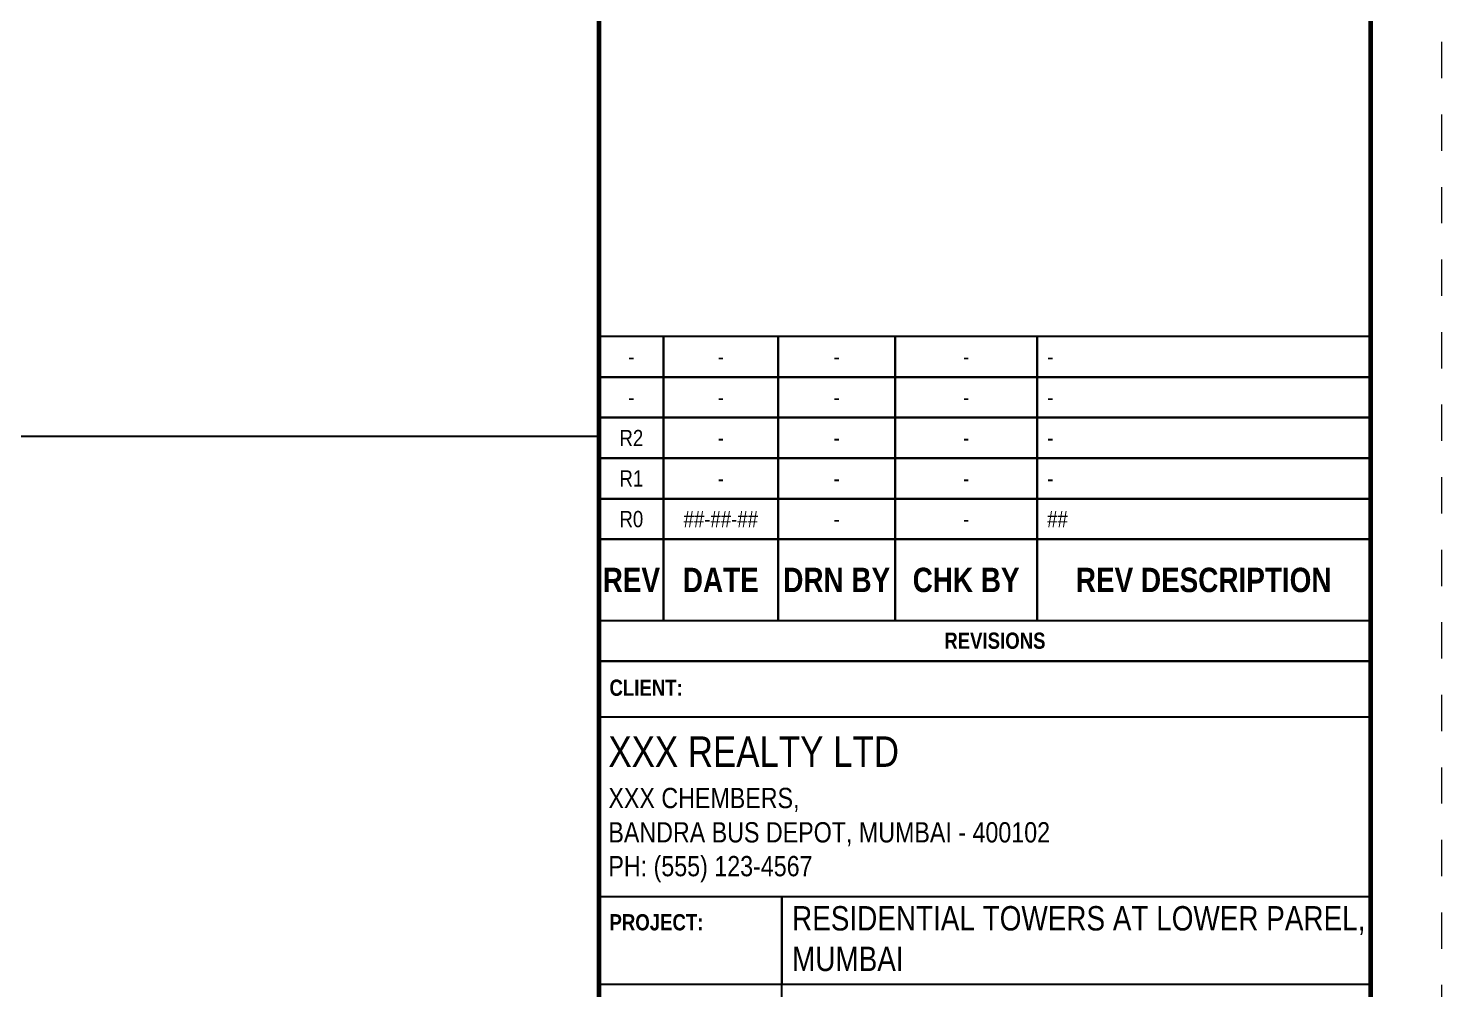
# Paper-space layout 'Cover Sheet A3' of a CAD drawing. Header units: inches. Extents: x 0 to 16.1, y 0 to 10.3.
# Drawn here: x 12.166 to 16.063, y 2.487 to 5.138 of the extents above; entities that cross this region are included whole.
import ezdxf
from ezdxf.enums import TextEntityAlignment as Align

# ---------------------------------------------------------------- set-up
doc = ezdxf.new("R2010")
doc.units = ezdxf.units.IN
doc.linetypes.add('DASHDOT', pattern=[1, 0.5, -0.25, 0, -0.25])
doc.layers.add('G-ANNO-REFR', color=253, linetype='DASHDOT', lineweight=5, plot=False)
for name, color, linetype, lineweight in [('G-ANNO-TEXT', 3, 'Continuous', 15), ('G-ANNO-TTLB', 7, 'Continuous', 50), ('G-PAPR-MEDM', 6, 'Continuous', 30), ('G-PAPR-THCK', 4, 'Continuous', 100), ('G-PAPR-THIN', 20, 'Continuous', 5)]:
    doc.layers.add(name, color=color, linetype=linetype, lineweight=lineweight)
doc.styles.add('_TTB', font='arialbd.ttf')
doc.styles.add('_TTB_2', font='arial.ttf', dxfattribs={"height": 0.375})
doc.styles.add('LLARGE', font='arial.ttf', dxfattribs={"height": 0.25})
doc.styles.add('NOTES', font='arial.ttf', dxfattribs={"height": 2})
doc.styles.add('SUB-TITLE', font='swisscb.ttf')
doc.styles.add('SUB-TITLE-2', font='swissc.ttf')
doc.styles.add('TITLE', font='swisscb.ttf')

# ---------------------------------------------------------------- blocks, each defined once
blk = doc.blocks.new('*U172')
at = {"layer": 'G-ANNO-REFR'}
blk.add_lwpolyline([(0, 0), (408, 0), (408, 261), (0, 261)], close=True, dxfattribs=at)
at = {"layer": 'G-PAPR-MEDM'}
for p, q in [((349, 86.183), (403, 86.183)), ((349, 82.275), (403, 82.275))]:
    blk.add_line(p, q, dxfattribs=at)
for points in [[(353.49, 108.919), (349, 108.919), (349, 106.077), (353.49, 106.077)], [(361.524, 108.919), (353.49, 108.919), (353.49, 106.077), (361.524, 106.077)], [(369.726, 108.919), (361.524, 108.919), (361.524, 106.077), (369.726, 106.077)], [(379.654, 108.919), (369.726, 108.919), (369.726, 106.077), (379.654, 106.077)], [(403, 108.919), (379.654, 108.919), (379.654, 106.077), (403, 106.077)], [(353.49, 106.077), (349, 106.077), (349, 103.235), (353.49, 103.235)], [(361.524, 106.077), (353.49, 106.077), (353.49, 103.235), (361.524, 103.235)], [(369.726, 106.077), (361.524, 106.077), (361.524, 103.235), (369.726, 103.235)], [(379.654, 106.077), (369.726, 106.077), (369.726, 103.235), (379.654, 103.235)], [(403, 106.077), (379.654, 106.077), (379.654, 103.235), (403, 103.235)], [(353.49, 103.235), (349, 103.235), (349, 100.393), (353.49, 100.393)], [(361.524, 103.235), (353.49, 103.235), (353.49, 100.393), (361.524, 100.393)], [(369.726, 103.235), (361.524, 103.235), (361.524, 100.393), (369.726, 100.393)], [(379.654, 103.235), (369.726, 103.235), (369.726, 100.393), (379.654, 100.393)], [(403, 103.235), (379.654, 103.235), (379.654, 100.393), (403, 100.393)], [(353.49, 100.393), (349, 100.393), (349, 97.551), (353.49, 97.551)], [(361.524, 100.393), (353.49, 100.393), (353.49, 97.551), (361.524, 97.551)], [(369.726, 100.393), (361.524, 100.393), (361.524, 97.551), (369.726, 97.551)], [(379.654, 100.393), (369.726, 100.393), (369.726, 97.551), (379.654, 97.551)], [(403, 100.393), (379.654, 100.393), (379.654, 97.551), (403, 97.551)], [(353.49, 97.551), (349, 97.551), (349, 94.709), (353.49, 94.709)], [(361.524, 97.551), (353.49, 97.551), (353.49, 94.709), (361.524, 94.709)], [(369.726, 97.551), (361.524, 97.551), (361.524, 94.709), (369.726, 94.709)], [(379.654, 97.551), (369.726, 97.551), (369.726, 94.709), (379.654, 94.709)], [(403, 97.551), (379.654, 97.551), (379.654, 94.709), (403, 94.709)], [(353.49, 94.709), (349, 94.709), (349, 89.025), (353.49, 89.025)], [(361.524, 94.709), (353.49, 94.709), (353.49, 89.025), (361.524, 89.025)], [(369.726, 94.709), (361.524, 94.709), (361.524, 89.025), (369.726, 89.025)], [(379.654, 94.709), (369.726, 94.709), (369.726, 89.025), (379.654, 89.025)], [(403, 94.709), (379.654, 94.709), (379.654, 89.025), (403, 89.025)], [(349, 89.025), (403, 89.025), (403, 86.183), (349, 86.183)], [(349, 69.689), (403, 69.689), (403, 86.183), (349, 86.183)], [(349, 69.689), (361.789, 69.689), (361.789, 63.526), (349, 63.526)], [(361.789, 69.689), (403, 69.689), (403, 63.526), (361.789, 63.526)], [(349, 60.329), (361.789, 60.329), (361.789, 63.526), (349, 63.526)]]:
    blk.add_lwpolyline(points, close=True, dxfattribs=at)
blk.add_lwpolyline([(349, 86.183), (403, 86.183)], dxfattribs=at)
at = {"layer": 'G-PAPR-THCK'}
blk.add_lwpolyline([(10, 260), (403, 260), (403, 1), (10, 1)], close=True, dxfattribs=at)
blk.add_lwpolyline([(349, 1), (349, 260)], dxfattribs=at)
at = {"layer": 'G-PAPR-THIN'}
blk.add_lwpolyline([(349, 260), (403, 260), (403, 1), (349, 1)], close=True, dxfattribs=at)
at = {"layer": 'G-ANNO-TEXT'}
for tag, p, height, style in [('GENERAL_NOTES_001', (349.494, 254.977), 1.421, 'NOTES'), ('GENERAL_NOTES_002', (349.711, 252.584), 1.421, 'NOTES'), ('GENERAL_NOTES_003', (349.711, 250.19), 1.421, 'NOTES'), ('GENERAL_NOTES_004', (349.711, 247.796), 1.421, 'NOTES'), ('GENERAL_NOTES_005', (349.711, 245.403), 1.421, 'NOTES'), ('GENERAL_NOTES_006', (349.711, 243.009), 1.421, 'NOTES'), ('GENERAL_NOTES_007', (349.711, 240.641), 1.421, 'NOTES'), ('GENERAL_NOTES_008', (349.652, 238.247), 1.421, 'NOTES'), ('GENERAL_NOTES_009', (349.711, 235.853), 1.421, 'NOTES'), ('GENERAL_NOTES_010', (349.711, 233.46), 1.421, 'NOTES'), ('GENERAL_NOTES_011', (349.711, 231.066), 1.421, 'NOTES'), ('GENERAL_NOTES_012', (349.711, 228.673), 1.421, 'NOTES'), ('GENERAL_NOTES_013', (349.711, 226.279), 1.421, 'NOTES'), ('GENERAL_NOTES_014', (349.711, 223.885), 1.421, 'NOTES'), ('GENERAL_NOTES_015', (349.711, 221.492), 1.421, 'NOTES'), ('GENERAL_NOTES_016', (349.711, 219.098), 1.421, 'NOTES'), ('GENERAL_NOTES_017', (349.627, 216.704), 1.421, 'NOTES'), ('GENERAL_NOTES_018', (349.711, 214.311), 1.421, 'NOTES'), ('GENERAL_NOTES_019', (349.685, 211.918), 1.421, 'NOTES'), ('GENERAL_NOTES_020', (349.711, 209.525), 1.421, 'NOTES'), ('GENERAL_NOTES_021', (349.628, 207.131), 1.421, 'NOTES'), ('GENERAL_NOTES_022', (349.711, 204.737), 1.421, 'NOTES'), ('GENERAL_NOTES_023', (349.636, 202.344), 1.421, 'NOTES'), ('GENERAL_NOTES_024', (349.711, 199.95), 1.421, 'NOTES'), ('GENERAL_NOTES_025', (349.617, 197.556), 1.421, 'NOTES'), ('GENERAL_NOTES_026', (349.711, 195.163), 1.421, 'NOTES'), ('GENERAL_NOTES_027', (349.711, 192.769), 1.421, 'NOTES'), ('GENERAL_NOTES_028', (349.711, 190.376), 1.421, 'NOTES'), ('GENERAL_NOTES_029', (349.711, 187.982), 1.421, 'NOTES'), ('GENERAL_NOTES_030', (349.63, 185.588), 1.421, 'NOTES'), ('GENERAL_NOTES_031', (349.711, 183.195), 1.421, 'NOTES'), ('GENERAL_NOTES_032', (349.711, 180.801), 1.421, 'NOTES'), ('GENERAL_NOTES_033', (349.711, 178.407), 1.421, 'NOTES'), ('GENERAL_NOTES_034', (349.628, 176.014), 1.421, 'NOTES'), ('GENERAL_NOTES_035', (349.711, 173.62), 1.421, 'NOTES'), ('CLIENTNAME', (349.635, 78.776), 2.132, 'SUB-TITLE-2'), ('CLIENTADDRESS1', (349.635, 75.883), 1.421, 'SUB-TITLE-2'), ('CLIENTADDRESS2', (349.635, 73.48), 1.421, 'SUB-TITLE-2'), ('CLIENTPHONE', (349.635, 71.112), 1.421, 'SUB-TITLE-2'), ('DRAWING_NO', (362.5, 41.086), 2.842, 'SUB-TITLE-2')]:
    blk.add_attdef(tag, p, '', height=height, dxfattribs=dict(at, style=style))
at = {"layer": 'G-ANNO-TEXT', "style": 'SUB-TITLE-2'}
for tag, p in [('REV_NO4', (351.245, 107.498)), ('REV_DATE4', (357.507, 107.498)), ('DRAWN_BY4', (365.625, 107.498)), ('CHECKED_BY4', (374.69, 107.498)), ('REV_NO3', (351.245, 104.656)), ('REV_DATE3', (357.507, 104.656)), ('DRAWN_BY3', (365.625, 104.656)), ('CHECKED_BY3', (374.69, 104.656)), ('REV_NO2', (351.245, 101.814)), ('REV_DATE2', (357.507, 101.814)), ('DRAWN_BY2', (365.625, 101.814)), ('CHECKED_BY2', (374.69, 101.814)), ('REV_NO1', (351.245, 98.972)), ('REV_DATE1', (357.507, 98.972)), ('DRAWN_BY1', (365.625, 98.972)), ('CHECKED_BY1', (374.69, 98.972)), ('REV_NO0', (351.245, 96.13)), ('REV_DATE0', (357.507, 96.13)), ('DRAWN_BY0', (365.625, 96.13)), ('CHECKED_BY0', (374.69, 96.13))]:
    blk.add_attdef(tag, text='', height=1.137, dxfattribs=at).set_placement(p, align=Align.MIDDLE)
for tag, p in [('REV_DESCRIPTION4', (380.364, 107.498)), ('REV_DESCRIPTION3', (380.364, 104.656)), ('REV_DESCRIPTION2', (380.364, 101.814)), ('REV_DESCRIPTION1', (380.364, 98.972)), ('REV_DESCRIPTION0', (380.364, 96.13))]:
    blk.add_attdef(tag, text='', height=1.137, dxfattribs=at).set_placement(p, align=Align.MIDDLE_LEFT)
for tag, p in [('PROJECT_NAME1', (362.5, 69.022)), ('PROJECT_NAME2', (362.5, 66.18)), ('PROJECT_CODE', (362.5, 62.816)), ('RELEASE', (362.5, 59.667)), ('STAGE', (362.5, 56.466)), ('DRAWING_TITLE', (362.5, 53.268))]:
    blk.add_attdef(tag, text='', height=1.705, dxfattribs=at).set_placement(p, align=Align.TOP_LEFT)
at = {"layer": 'G-ANNO-TEXT'}
for tag, height, style, p in [('CURRENT_REV', 2.842, 'TITLE', (396.605, 41.086)), ('DRAWN_BY', 1.705, 'SUB-TITLE-2', (355.395, 34.751)), ('CHECKED_BY', 1.705, 'SUB-TITLE-2', (368.895, 34.751)), ('SCALE', 1.705, 'SUB-TITLE-2', (383.105, 34.751)), ('ISSUE_DATE', 1.705, 'SUB-TITLE-2', (396.605, 34.751))]:
    blk.add_attdef(tag, text='', height=height, dxfattribs=dict(at, style=style)).set_placement(p, align=Align.CENTER)
at = {"layer": 'G-ANNO-TEXT', "style": 'SUB-TITLE'}
blk.add_attdef('FILE_NAME', text='', height=1.137, rotation=90, dxfattribs=at).set_placement((403.71, 8.764), align=Align.TOP_LEFT)
at = {"layer": 'G-PAPR-MEDM', "lineweight": 50, "style": 'SUB-TITLE'}
for s, height, p in [('REV', 1.7053, (351.245, 91.867)), ('DATE', 1.7053, (357.507, 91.867)), ('DRN BY', 1.7053, (365.625, 91.867)), ('CHK BY', 1.7053, (374.69, 91.867)), ('REV DESCRIPTION', 1.70526, (391.327, 91.867))]:
    blk.add_text(s, height=height, dxfattribs=at).set_placement(p, align=Align.MIDDLE)
at = {"layer": 'G-PAPR-MEDM', "insert": (376.704, 87.603), "char_height": 1.1368, "attachment_point": 5, "style": 'TITLE'}
blk.add_mtext_dynamic_manual_height_columns('REVISIONS', width=44.49126, gutter_width=8, heights=[3.043], dxfattribs=at)
at = {"layer": 'G-PAPR-MEDM', "lineweight": 50, "char_height": 1.1368, "attachment_point": 1, "style": 'TITLE'}
for s, insert in [('CLIENT:', (349.711, 84.888)), ('PROJECT:', (349.711, 68.459))]:
    blk.add_mtext_dynamic_manual_height_columns(s, width=14.9534, gutter_width=8, heights=[0], dxfattribs=dict(at, insert=insert))
blk = doc.blocks.new('*U165')
at = {"layer": 'G-PAPR-MEDM'}
blk.add_line((-595.827, -408.792), (-934.827, -408.792), dxfattribs=at)
at = {"layer": 'G-ANNO-TEXT'}
for tag, height, style, p in [('PROJECTTITLE_COVER', 5, '_TTB', (-762.248, -384.941)), ('LOCATION_COVER', 4, '_TTB_2', (-761.419, -398.475)), ('CLIENT', 4, 'LLARGE', (-879.422, -426.746)), ('STRUCTURAL_ENGINEER', 4, 'LLARGE', (-879.422, -478.127)), ('MEP_ENGINEER', 4, 'LLARGE', (-768.61, -478.127))]:
    blk.add_attdef(tag, text='', height=height, dxfattribs=dict(at, style=style)).set_placement(p, align=Align.TOP_CENTER)
at = {"layer": 'G-PAPR-THIN', "style": 'LLARGE'}
for tag, height, p in [('CLIENT_ADDRESS1', 2.4, (-879.422, -439.039)), ('CLIENT_ADDRESS2', 2.4, (-879.422, -443.175)), ('CLIENT_PHONE', 1.6, (-879.422, -450.059)), ('STRUCTURAL_ENGINEER_ADDRESS1', 2.4, (-879.422, -490.42)), ('MEP_ENGINEER_ADDRESS1', 2.4, (-768.61, -490.42)), ('STRUCTURAL_ENGINEER_ADDRESS2', 2.4, (-879.422, -494.556)), ('MEP_ENGINEER_ADDRESS2', 2.4, (-768.61, -494.556)), ('STRUCTURAL_ENGINEER_PHONE', 1.6, (-879.422, -501.44)), ('MEP_ENGINEER_PHONE', 1.6, (-768.61, -501.44))]:
    blk.add_attdef(tag, text='', height=height, dxfattribs=at).set_placement(p, align=Align.TOP_CENTER)

psp = doc.layouts.new('Cover Sheet A3')

# ---------------------------------------------------------------- block references
at = {"xscale": 0.03937007874015748, "yscale": 0.03937007874015748, "zscale": 0.03937007874015748}
psp.add_blockref('*U165', (37.1979, 20.106), dxfattribs=at)
at = {"layer": 'G-ANNO-TTLB'}
ref = psp.add_blockref('*U172', (0, 0), dxfattribs=dict(at, xscale=0.03937007874015748, yscale=0.03937007874015748, zscale=0.03937007874015748))
ref.add_attrib('PROJECT_NAME1', 'RESIDENTIAL TOWERS AT LOWER PAREL,', dxfattribs={"layer": 'G-ANNO-TEXT', "height": 0.067136, "style": 'SUB-TITLE-2'}).set_placement((14.2717, 2.7174), align=Align.TOP_LEFT)
ref.add_attrib('PROJECT_NAME2', 'MUMBAI', dxfattribs={"layer": 'G-ANNO-TEXT', "height": 0.06714, "style": 'SUB-TITLE-2'}).set_placement((14.2717, 2.6055), align=Align.TOP_LEFT)
ref.add_attrib('CLIENTPHONE', 'PH: (555) 123-4567', (13.7652, 2.7997), dxfattribs={"layer": 'G-ANNO-TEXT', "height": 0.055947, "style": 'SUB-TITLE-2'})
ref.add_attrib('CLIENTADDRESS2', 'BANDRA BUS DEPOT, MUMBAI - 400102', (13.7652, 2.8929), dxfattribs={"layer": 'G-ANNO-TEXT', "height": 0.055947, "style": 'SUB-TITLE-2'})
ref.add_attrib('CLIENTADDRESS1', 'XXX CHEMBERS,', (13.7652, 2.9875), dxfattribs={"layer": 'G-ANNO-TEXT', "height": 0.055947, "style": 'SUB-TITLE-2'})
ref.add_attrib('CLIENTNAME', 'XXX REALTY LTD', (13.7652, 3.1014), dxfattribs={"layer": 'G-ANNO-TEXT', "height": 0.08392, "style": 'SUB-TITLE-2'})
ref.add_attrib('REV_DESCRIPTION0', '##', dxfattribs={"layer": 'G-ANNO-TEXT', "height": 0.04476, "style": 'SUB-TITLE-2'}).set_placement((14.975, 3.7846), align=Align.MIDDLE_LEFT)
ref.add_attrib('CHECKED_BY0', '-', dxfattribs={"layer": 'G-ANNO-TEXT', "height": 0.0448, "style": 'SUB-TITLE-2'}).set_placement((14.7516, 3.7846), align=Align.MIDDLE)
ref.add_attrib('DRAWN_BY0', '-', dxfattribs={"layer": 'G-ANNO-TEXT', "height": 0.0448, "style": 'SUB-TITLE-2'}).set_placement((14.3947, 3.7846), align=Align.MIDDLE)
ref.add_attrib('REV_DATE0', '##-##-##', dxfattribs={"layer": 'G-ANNO-TEXT', "height": 0.04476, "style": 'SUB-TITLE-2'}).set_placement((14.0751, 3.7846), align=Align.MIDDLE)
ref.add_attrib('REV_NO0', 'R0', dxfattribs={"layer": 'G-ANNO-TEXT', "height": 0.04476, "style": 'SUB-TITLE-2'}).set_placement((13.8285, 3.7846), align=Align.MIDDLE)
ref.add_attrib('REV_DESCRIPTION1', '-', dxfattribs={"layer": 'G-ANNO-TEXT', "height": 0.0448, "style": 'SUB-TITLE-2'}).set_placement((14.975, 3.8965), align=Align.MIDDLE_LEFT)
ref.add_attrib('CHECKED_BY1', '-', dxfattribs={"layer": 'G-ANNO-TEXT', "height": 0.0448, "style": 'SUB-TITLE-2'}).set_placement((14.7516, 3.8965), align=Align.MIDDLE)
ref.add_attrib('DRAWN_BY1', '-', dxfattribs={"layer": 'G-ANNO-TEXT', "height": 0.0448, "style": 'SUB-TITLE-2'}).set_placement((14.3947, 3.8965), align=Align.MIDDLE)
ref.add_attrib('REV_DATE1', '-', dxfattribs={"layer": 'G-ANNO-TEXT', "height": 0.0448, "style": 'SUB-TITLE-2'}).set_placement((14.0751, 3.8965), align=Align.MIDDLE)
ref.add_attrib('REV_NO1', 'R1', dxfattribs={"layer": 'G-ANNO-TEXT', "height": 0.04476, "style": 'SUB-TITLE-2'}).set_placement((13.8285, 3.8965), align=Align.MIDDLE)
ref.add_attrib('REV_DESCRIPTION2', '-', dxfattribs={"layer": 'G-ANNO-TEXT', "height": 0.0448, "style": 'SUB-TITLE-2'}).set_placement((14.975, 4.0084), align=Align.MIDDLE_LEFT)
ref.add_attrib('CHECKED_BY2', '-', dxfattribs={"layer": 'G-ANNO-TEXT', "height": 0.0448, "style": 'SUB-TITLE-2'}).set_placement((14.7516, 4.0084), align=Align.MIDDLE)
ref.add_attrib('DRAWN_BY2', '-', dxfattribs={"layer": 'G-ANNO-TEXT', "height": 0.0448, "style": 'SUB-TITLE-2'}).set_placement((14.3947, 4.0084), align=Align.MIDDLE)
ref.add_attrib('REV_DATE2', '-', dxfattribs={"layer": 'G-ANNO-TEXT', "height": 0.0448, "style": 'SUB-TITLE-2'}).set_placement((14.0751, 4.0084), align=Align.MIDDLE)
ref.add_attrib('REV_NO2', 'R2', dxfattribs={"layer": 'G-ANNO-TEXT', "height": 0.04476, "style": 'SUB-TITLE-2'}).set_placement((13.8285, 4.0084), align=Align.MIDDLE)
ref.add_attrib('REV_DESCRIPTION3', '-', dxfattribs={"layer": 'G-ANNO-TEXT', "height": 0.0448, "style": 'SUB-TITLE-2'}).set_placement((14.975, 4.1203), align=Align.MIDDLE_LEFT)
ref.add_attrib('CHECKED_BY3', '-', dxfattribs={"layer": 'G-ANNO-TEXT', "height": 0.0448, "style": 'SUB-TITLE-2'}).set_placement((14.7516, 4.1203), align=Align.MIDDLE)
ref.add_attrib('DRAWN_BY3', '-', dxfattribs={"layer": 'G-ANNO-TEXT', "height": 0.0448, "style": 'SUB-TITLE-2'}).set_placement((14.3947, 4.1203), align=Align.MIDDLE)
ref.add_attrib('REV_DATE3', '-', dxfattribs={"layer": 'G-ANNO-TEXT', "height": 0.0448, "style": 'SUB-TITLE-2'}).set_placement((14.0751, 4.1203), align=Align.MIDDLE)
ref.add_attrib('REV_NO3', '-', dxfattribs={"layer": 'G-ANNO-TEXT', "height": 0.0448, "style": 'SUB-TITLE-2'}).set_placement((13.8285, 4.1203), align=Align.MIDDLE)
ref.add_attrib('REV_DESCRIPTION4', '-', dxfattribs={"layer": 'G-ANNO-TEXT', "height": 0.0448, "style": 'SUB-TITLE-2'}).set_placement((14.975, 4.2322), align=Align.MIDDLE_LEFT)
ref.add_attrib('CHECKED_BY4', '-', dxfattribs={"layer": 'G-ANNO-TEXT', "height": 0.0448, "style": 'SUB-TITLE-2'}).set_placement((14.7516, 4.2322), align=Align.MIDDLE)
ref.add_attrib('DRAWN_BY4', '-', dxfattribs={"layer": 'G-ANNO-TEXT', "height": 0.0448, "style": 'SUB-TITLE-2'}).set_placement((14.3947, 4.2322), align=Align.MIDDLE)
ref.add_attrib('REV_DATE4', '-', dxfattribs={"layer": 'G-ANNO-TEXT', "height": 0.0448, "style": 'SUB-TITLE-2'}).set_placement((14.0751, 4.2322), align=Align.MIDDLE)
ref.add_attrib('REV_NO4', '-', dxfattribs={"layer": 'G-ANNO-TEXT', "height": 0.0448, "style": 'SUB-TITLE-2'}).set_placement((13.8285, 4.2322), align=Align.MIDDLE)

doc.saveas('drawing.dxf')
